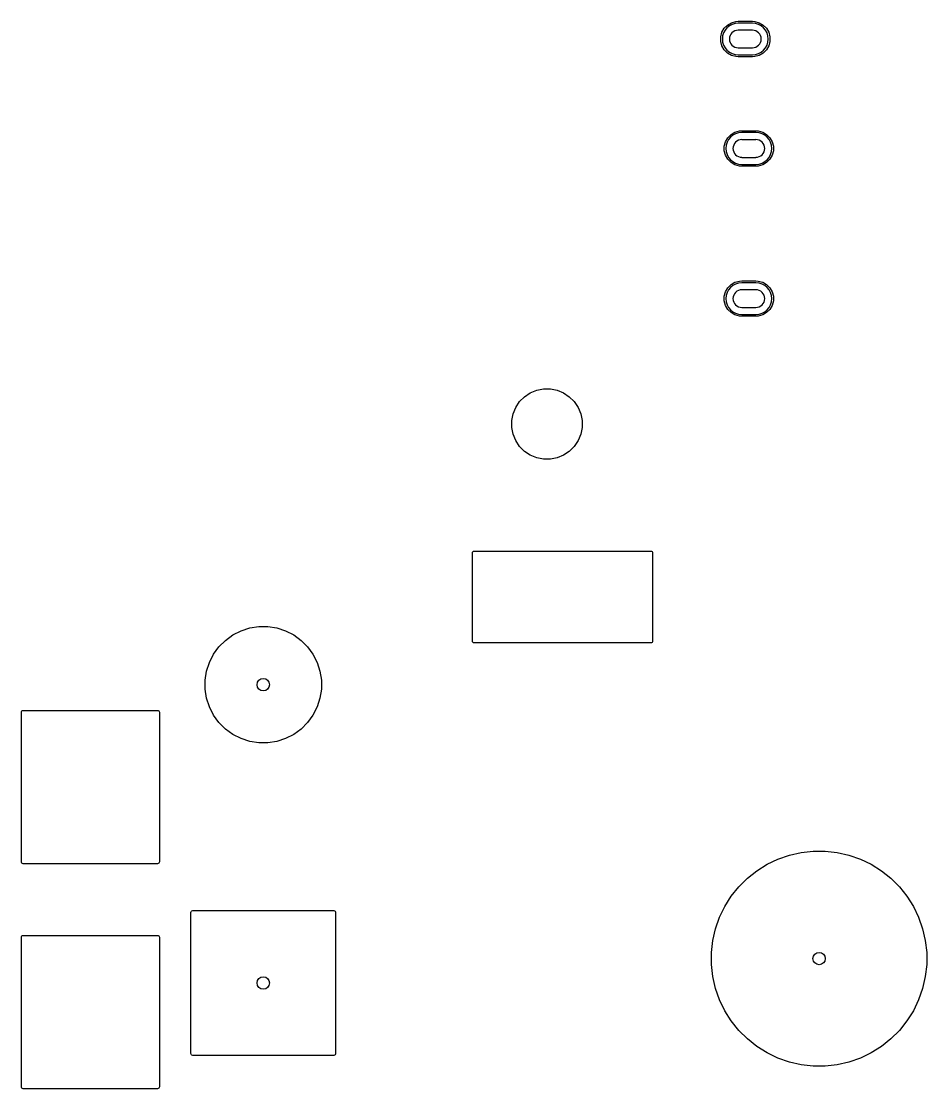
# Model space of a CAD drawing. Header units: inches. Extents: x 0.27 to 5.32, y 0.14 to 3.22.
# Drawn here: x 4.301 to 5.31, y 0.145 to 1.335 of the extents above; entities that cross this region are included whole.
import ezdxf

# ---------------------------------------------------------------- set-up
doc = ezdxf.new("R2010")
doc.units = ezdxf.units.IN
doc.header["$MEASUREMENT"] = 0
doc.layers.add('BLACK', color=250, linetype='CONTINUOUS')

msp = doc.modelspace()

# ---------------------------------------------------------------- linework, layer by layer
at = {"layer": 'BLACK', "linetype": 'CONTINUOUS'}
for p, q in [((5.0879, 1.3306), (5.0923, 1.3332)), ((5.0923, 1.3332), (5.0973, 1.3345)), ((5.0973, 1.3345), (5.0998, 1.3347)), ((5.0998, 1.3347), (5.1156, 1.3347)), ((5.1156, 1.3327), (5.0998, 1.3327)), ((5.1156, 1.3347), (5.1182, 1.3345)), ((5.1182, 1.3345), (5.1231, 1.3332)), ((5.1231, 1.3332), (5.1276, 1.3306)), ((5.0803, 1.3176), (5.0817, 1.3225)), ((5.0817, 1.3225), (5.0842, 1.327)), ((5.0842, 1.327), (5.0879, 1.3306)), ((5.1276, 1.3306), (5.1312, 1.327)), ((5.1312, 1.327), (5.1338, 1.3225)), ((5.1338, 1.3225), (5.1351, 1.3176)), ((5.0803, 1.3124), (5.0803, 1.3176)), ((5.0817, 1.3075), (5.0803, 1.3124)), ((5.1351, 1.3124), (5.1338, 1.3075)), ((5.1351, 1.3176), (5.1351, 1.3124)), ((5.0842, 1.303), (5.0817, 1.3075)), ((5.0879, 1.2994), (5.0842, 1.303)), ((5.0923, 1.2968), (5.0879, 1.2994)), ((5.0973, 1.2955), (5.0923, 1.2968)), ((5.0998, 1.2973), (5.1156, 1.2973)), ((5.1231, 1.2968), (5.1182, 1.2955)), ((5.1276, 1.2994), (5.1231, 1.2968)), ((5.1312, 1.303), (5.1276, 1.2994)), ((5.1338, 1.3075), (5.1312, 1.303)), ((5.0998, 1.2953), (5.0973, 1.2955)), ((5.1156, 1.2953), (5.0998, 1.2953)), ((5.1182, 1.2955), (5.1156, 1.2953)), ((5.0856, 1.2005), (5.0882, 1.2049)), ((5.0882, 1.2049), (5.0918, 1.2086)), ((5.0918, 1.2086), (5.0962, 1.2111)), ((5.0962, 1.2111), (5.1012, 1.2125)), ((5.1012, 1.2125), (5.1038, 1.2126)), ((5.1038, 1.2126), (5.1195, 1.2126)), ((5.1195, 1.2107), (5.1038, 1.2107)), ((5.1195, 1.2126), (5.1221, 1.2125)), ((5.1221, 1.2125), (5.1271, 1.2111)), ((5.1271, 1.2111), (5.1315, 1.2086)), ((5.1315, 1.2086), (5.1351, 1.2049)), ((5.1351, 1.2049), (5.1377, 1.2005)), ((5.0843, 1.1955), (5.0856, 1.2005)), ((5.0843, 1.1904), (5.0843, 1.1955)), ((5.0856, 1.1854), (5.0843, 1.1904)), ((5.1377, 1.2005), (5.139, 1.1955)), ((5.139, 1.1904), (5.1377, 1.1854)), ((5.139, 1.1955), (5.139, 1.1904)), ((5.0882, 1.181), (5.0856, 1.1854)), ((5.0918, 1.1773), (5.0882, 1.181)), ((5.1351, 1.181), (5.1315, 1.1773)), ((5.1377, 1.1854), (5.1351, 1.181)), ((5.0962, 1.1748), (5.0918, 1.1773)), ((5.1012, 1.1734), (5.0962, 1.1748)), ((5.1038, 1.1733), (5.1012, 1.1734)), ((5.1038, 1.1752), (5.1195, 1.1752)), ((5.1195, 1.1733), (5.1038, 1.1733)), ((5.1221, 1.1734), (5.1195, 1.1733)), ((5.1271, 1.1748), (5.1221, 1.1734)), ((5.1315, 1.1773), (5.1271, 1.1748)), ((5.0856, 1.0332), (5.0882, 1.0376)), ((5.0882, 1.0376), (5.0918, 1.0412)), ((5.0918, 1.0412), (5.0962, 1.0438)), ((5.0962, 1.0438), (5.1012, 1.0451)), ((5.1012, 1.0451), (5.1038, 1.0453)), ((5.1038, 1.0453), (5.1195, 1.0453)), ((5.1195, 1.0433), (5.1038, 1.0433)), ((5.1195, 1.0453), (5.1221, 1.0451)), ((5.1221, 1.0451), (5.1271, 1.0438)), ((5.1271, 1.0438), (5.1315, 1.0412)), ((5.1315, 1.0412), (5.1351, 1.0376)), ((5.1351, 1.0376), (5.1377, 1.0332)), ((5.0843, 1.0282), (5.0856, 1.0332)), ((5.0843, 1.0231), (5.0843, 1.0282)), ((5.1377, 1.0332), (5.139, 1.0282)), ((5.139, 1.0282), (5.139, 1.0231)), ((5.0856, 1.0181), (5.0843, 1.0231)), ((5.0882, 1.0136), (5.0856, 1.0181)), ((5.0918, 1.01), (5.0882, 1.0136)), ((5.1351, 1.0136), (5.1315, 1.01)), ((5.1377, 1.0181), (5.1351, 1.0136)), ((5.139, 1.0231), (5.1377, 1.0181)), ((5.0962, 1.0074), (5.0918, 1.01)), ((5.1012, 1.0061), (5.0962, 1.0074)), ((5.1038, 1.0059), (5.1012, 1.0061)), ((5.1038, 1.0079), (5.1195, 1.0079)), ((5.1195, 1.0059), (5.1038, 1.0059)), ((5.1221, 1.0061), (5.1195, 1.0059)), ((5.1271, 1.0074), (5.1221, 1.0061)), ((5.1315, 1.01), (5.1271, 1.0074)), ((4.8561, 0.9108), (4.8616, 0.9163)), ((4.8616, 0.9163), (4.868, 0.9206)), ((4.868, 0.9206), (4.8751, 0.9235)), ((4.8751, 0.9235), (4.8827, 0.925)), ((4.8827, 0.925), (4.8904, 0.925)), ((4.8904, 0.925), (4.898, 0.9235)), ((4.898, 0.9235), (4.9051, 0.9206)), ((4.9051, 0.9206), (4.9115, 0.9163)), ((4.9115, 0.9163), (4.917, 0.9108)), ((4.8489, 0.8973), (4.8518, 0.9044)), ((4.8518, 0.9044), (4.8561, 0.9108)), ((4.917, 0.9108), (4.9213, 0.9044)), ((4.9213, 0.9044), (4.9242, 0.8973)), ((4.8474, 0.8897), (4.8489, 0.8973)), ((4.9242, 0.8973), (4.9257, 0.8897)), ((4.8474, 0.882), (4.8474, 0.8897)), ((4.8489, 0.8744), (4.8474, 0.882)), ((4.9257, 0.882), (4.9242, 0.8744)), ((4.9257, 0.8897), (4.9257, 0.882)), ((4.8518, 0.8673), (4.8489, 0.8744)), ((4.9242, 0.8744), (4.9213, 0.8673)), ((4.8561, 0.8609), (4.8518, 0.8673)), ((4.8616, 0.8554), (4.8561, 0.8609)), ((4.917, 0.8609), (4.9115, 0.8554)), ((4.9213, 0.8673), (4.917, 0.8609)), ((4.868, 0.8511), (4.8616, 0.8554)), ((4.8751, 0.8482), (4.868, 0.8511)), ((4.8827, 0.8467), (4.8751, 0.8482)), ((4.8904, 0.8467), (4.8827, 0.8467)), ((4.898, 0.8482), (4.8904, 0.8467)), ((4.9051, 0.8511), (4.898, 0.8482)), ((4.9115, 0.8554), (4.9051, 0.8511)), ((4.8036, 0.7424), (4.8037, 0.7431)), ((4.8036, 0.6439), (4.8036, 0.7424)), ((4.8037, 0.7431), (4.8042, 0.7438)), ((4.8042, 0.7438), (4.8048, 0.7442)), ((4.8048, 0.7442), (4.8056, 0.7443)), ((4.8056, 0.7443), (5.0024, 0.7443)), ((5.0024, 0.7443), (5.0032, 0.7442)), ((5.0032, 0.7442), (5.0038, 0.7438)), ((5.0038, 0.7438), (5.0042, 0.7431)), ((5.0042, 0.7431), (5.0044, 0.7424)), ((5.0044, 0.7424), (5.0044, 0.6439)), ((4.5364, 0.6507), (4.5455, 0.6553)), ((4.5455, 0.6553), (4.5552, 0.6585)), ((4.5552, 0.6585), (4.5652, 0.6601)), ((4.5652, 0.6601), (4.5754, 0.6601)), ((4.5754, 0.6601), (4.5855, 0.6585)), ((4.5855, 0.6585), (4.5952, 0.6553)), ((4.5952, 0.6553), (4.6043, 0.6507)), ((4.5209, 0.6375), (4.5281, 0.6447)), ((4.5281, 0.6447), (4.5364, 0.6507)), ((4.6043, 0.6507), (4.6125, 0.6447)), ((4.6125, 0.6447), (4.6197, 0.6375)), ((4.8037, 0.6432), (4.8036, 0.6439)), ((4.8042, 0.6425), (4.8037, 0.6432)), ((4.8048, 0.6421), (4.8042, 0.6425)), ((5.0038, 0.6425), (5.0032, 0.6421)), ((5.0042, 0.6432), (5.0038, 0.6425)), ((5.0044, 0.6439), (5.0042, 0.6432)), ((4.5149, 0.6293), (4.5209, 0.6375)), ((4.6197, 0.6375), (4.6257, 0.6293)), ((4.8056, 0.642), (4.8048, 0.6421)), ((5.0024, 0.642), (4.8056, 0.642)), ((5.0032, 0.6421), (5.0024, 0.642)), ((4.5071, 0.6105), (4.5103, 0.6202)), ((4.5103, 0.6202), (4.5149, 0.6293)), ((4.6257, 0.6293), (4.6303, 0.6202)), ((4.6303, 0.6202), (4.6335, 0.6105)), ((4.5056, 0.6004), (4.5071, 0.6105)), ((4.6335, 0.6105), (4.6351, 0.6004)), ((4.5056, 0.5902), (4.5056, 0.6004)), ((4.6351, 0.6004), (4.6351, 0.5902)), ((4.5071, 0.5802), (4.5056, 0.5902)), ((4.6351, 0.5902), (4.6335, 0.5802)), ((4.5103, 0.5705), (4.5071, 0.5802)), ((4.6335, 0.5802), (4.6303, 0.5705)), ((4.3006, 0.5647), (4.3007, 0.5655)), ((4.3006, 0.3978), (4.3006, 0.5647)), ((4.3007, 0.5655), (4.3012, 0.5661)), ((4.3012, 0.5661), (4.3018, 0.5665)), ((4.3018, 0.5665), (4.3025, 0.5667)), ((4.3025, 0.5667), (4.4525, 0.5667)), ((4.4525, 0.5667), (4.4533, 0.5665)), ((4.4533, 0.5665), (4.4539, 0.5661)), ((4.4539, 0.5661), (4.4544, 0.5655)), ((4.4544, 0.5655), (4.4545, 0.5647)), ((4.4545, 0.5647), (4.4545, 0.3978)), ((4.5149, 0.5614), (4.5103, 0.5705)), ((4.5209, 0.5531), (4.5149, 0.5614)), ((4.6257, 0.5614), (4.6197, 0.5531)), ((4.6303, 0.5705), (4.6257, 0.5614)), ((4.5281, 0.5459), (4.5209, 0.5531)), ((4.6197, 0.5531), (4.6125, 0.5459)), ((4.5364, 0.5399), (4.5281, 0.5459)), ((4.5455, 0.5353), (4.5364, 0.5399)), ((4.6043, 0.5399), (4.5952, 0.5353)), ((4.6125, 0.5459), (4.6043, 0.5399)), ((4.5552, 0.5321), (4.5455, 0.5353)), ((4.5652, 0.5306), (4.5552, 0.5321)), ((4.5754, 0.5306), (4.5652, 0.5306)), ((4.5855, 0.5321), (4.5754, 0.5306)), ((4.5952, 0.5353), (4.5855, 0.5321)), ((5.144, 0.4009), (5.1568, 0.4054)), ((5.1568, 0.4054), (5.1699, 0.4084)), ((5.1699, 0.4084), (5.1833, 0.4099)), ((5.1833, 0.4099), (5.1967, 0.4099)), ((5.1967, 0.4099), (5.2101, 0.4084)), ((5.2101, 0.4084), (5.2232, 0.4054)), ((5.2232, 0.4054), (5.236, 0.4009)), ((4.3007, 0.397), (4.3006, 0.3978)), ((4.3012, 0.3964), (4.3007, 0.397)), ((4.3018, 0.396), (4.3012, 0.3964)), ((4.3025, 0.3958), (4.3018, 0.396)), ((4.4525, 0.3958), (4.3025, 0.3958)), ((4.4533, 0.396), (4.4525, 0.3958)), ((4.4539, 0.3964), (4.4533, 0.396)), ((4.4544, 0.397), (4.4539, 0.3964)), ((4.4545, 0.3978), (4.4544, 0.397)), ((5.1205, 0.3879), (5.1319, 0.3951)), ((5.1319, 0.3951), (5.144, 0.4009)), ((5.236, 0.4009), (5.2481, 0.3951)), ((5.2481, 0.3951), (5.2595, 0.3879)), ((5.11, 0.3795), (5.1205, 0.3879)), ((5.2595, 0.3879), (5.27, 0.3795)), ((5.0921, 0.3595), (5.1005, 0.37)), ((5.1005, 0.37), (5.11, 0.3795)), ((5.27, 0.3795), (5.2795, 0.37)), ((5.2795, 0.37), (5.2879, 0.3595)), ((5.0849, 0.3481), (5.0921, 0.3595)), ((5.2879, 0.3595), (5.2951, 0.3481)), ((5.0791, 0.336), (5.0849, 0.3481)), ((5.2951, 0.3481), (5.3009, 0.336)), ((4.4896, 0.3416), (4.4898, 0.3423)), ((4.4896, 0.1841), (4.4896, 0.3416)), ((4.4898, 0.3423), (4.4902, 0.343)), ((4.4902, 0.343), (4.4908, 0.3434)), ((4.4908, 0.3434), (4.4916, 0.3435)), ((4.4916, 0.3435), (4.6491, 0.3435)), ((4.6491, 0.3435), (4.6498, 0.3434)), ((4.6498, 0.3434), (4.6504, 0.343)), ((4.6504, 0.343), (4.6509, 0.3423)), ((4.6509, 0.3423), (4.651, 0.3416)), ((4.651, 0.3416), (4.651, 0.1841)), ((5.0746, 0.3232), (5.0791, 0.336)), ((5.3009, 0.336), (5.3054, 0.3232)), ((5.0716, 0.3101), (5.0746, 0.3232)), ((5.3054, 0.3232), (5.3084, 0.3101)), ((4.3006, 0.3139), (4.3007, 0.3147)), ((4.3006, 0.147), (4.3006, 0.3139)), ((4.3007, 0.3147), (4.3012, 0.3153)), ((4.3012, 0.3153), (4.3018, 0.3157)), ((4.3018, 0.3157), (4.3025, 0.3159)), ((4.3025, 0.3159), (4.4525, 0.3159)), ((4.4525, 0.3159), (4.4533, 0.3157)), ((4.4533, 0.3157), (4.4539, 0.3153)), ((4.4539, 0.3153), (4.4544, 0.3147)), ((4.4544, 0.3147), (4.4545, 0.3139)), ((4.4545, 0.3139), (4.4545, 0.147)), ((5.0701, 0.2967), (5.0716, 0.3101)), ((5.3084, 0.3101), (5.3099, 0.2967)), ((5.0701, 0.2833), (5.0701, 0.2967)), ((5.3099, 0.2967), (5.3099, 0.2833)), ((5.0716, 0.2699), (5.0701, 0.2833)), ((5.3099, 0.2833), (5.3084, 0.2699)), ((5.0746, 0.2568), (5.0716, 0.2699)), ((5.3084, 0.2699), (5.3054, 0.2568)), ((5.0791, 0.244), (5.0746, 0.2568)), ((5.3054, 0.2568), (5.3009, 0.244)), ((5.0849, 0.2319), (5.0791, 0.244)), ((5.3009, 0.244), (5.2951, 0.2319)), ((5.0921, 0.2205), (5.0849, 0.2319)), ((5.2951, 0.2319), (5.2879, 0.2205)), ((5.1005, 0.21), (5.0921, 0.2205)), ((5.2879, 0.2205), (5.2795, 0.21)), ((5.11, 0.2005), (5.1005, 0.21)), ((5.2795, 0.21), (5.27, 0.2005)), ((5.1205, 0.1921), (5.11, 0.2005)), ((5.1319, 0.1849), (5.1205, 0.1921)), ((5.2595, 0.1921), (5.2481, 0.1849)), ((5.27, 0.2005), (5.2595, 0.1921)), ((4.4898, 0.1833), (4.4896, 0.1841)), ((4.4902, 0.1827), (4.4898, 0.1833)), ((4.4908, 0.1823), (4.4902, 0.1827)), ((4.4916, 0.1821), (4.4908, 0.1823)), ((4.6491, 0.1821), (4.4916, 0.1821)), ((4.6498, 0.1823), (4.6491, 0.1821)), ((4.6504, 0.1827), (4.6498, 0.1823)), ((4.6509, 0.1833), (4.6504, 0.1827)), ((4.651, 0.1841), (4.6509, 0.1833)), ((5.144, 0.1791), (5.1319, 0.1849)), ((5.1568, 0.1746), (5.144, 0.1791)), ((5.236, 0.1791), (5.2232, 0.1746)), ((5.2481, 0.1849), (5.236, 0.1791)), ((5.1699, 0.1716), (5.1568, 0.1746)), ((5.1833, 0.1701), (5.1699, 0.1716)), ((5.1967, 0.1701), (5.1833, 0.1701)), ((5.2101, 0.1716), (5.1967, 0.1701)), ((5.2232, 0.1746), (5.2101, 0.1716)), ((4.3007, 0.1462), (4.3006, 0.147)), ((4.3012, 0.1456), (4.3007, 0.1462)), ((4.3018, 0.1452), (4.3012, 0.1456)), ((4.3025, 0.145), (4.3018, 0.1452)), ((4.4525, 0.145), (4.3025, 0.145)), ((4.4533, 0.1452), (4.4525, 0.145)), ((4.4539, 0.1456), (4.4533, 0.1452)), ((4.4544, 0.1462), (4.4539, 0.1456)), ((4.4545, 0.147), (4.4544, 0.1462))]:
    msp.add_line(p, q, dxfattribs=at)
at = {"layer": 'BLACK'}
for centre in [(4.5703, 0.5953), (4.5703, 0.5953), (5.19, 0.29), (4.5703, 0.2628)]:
    msp.add_circle(centre, 0.00689, dxfattribs=at)
for centre, start, end in [((5.0998, 1.315), 90, 270), ((5.1156, 1.315), -90, 90), ((5.1038, 1.193), 90, 270), ((5.1195, 1.193), -90, 90), ((5.1038, 1.0256), 90, 270), ((5.1195, 1.0256), -90, 90)]:
    msp.add_arc(centre, 0.0177, start, end, dxfattribs=at)
at = {"layer": 'WHITE', "linetype": 'CONTINUOUS'}
for p, q in [((5.1156, 1.3248), (5.0998, 1.3248)), ((5.0998, 1.3052), (5.1156, 1.3052)), ((5.1195, 1.2028), (5.1038, 1.2028)), ((5.1038, 1.1831), (5.1195, 1.1831)), ((5.1195, 1.0355), (5.1038, 1.0355)), ((5.1038, 1.0158), (5.1195, 1.0158))]:
    msp.add_line(p, q, dxfattribs=at)
at = {"layer": 'WHITE'}
for centre in [(5.19, 0.29), (4.5703, 0.2628)]:
    msp.add_circle(centre, 0.00689, dxfattribs=at)
for centre, start, end in [((5.0998, 1.315), 90, 270), ((5.1156, 1.315), -90, 90), ((5.1038, 1.193), 90, 270), ((5.1195, 1.193), -90, 90), ((5.1038, 1.0256), 90, 270), ((5.1195, 1.0256), -90, 90)]:
    msp.add_arc(centre, 0.00984, start, end, dxfattribs=at)

doc.saveas('drawing.dxf')
